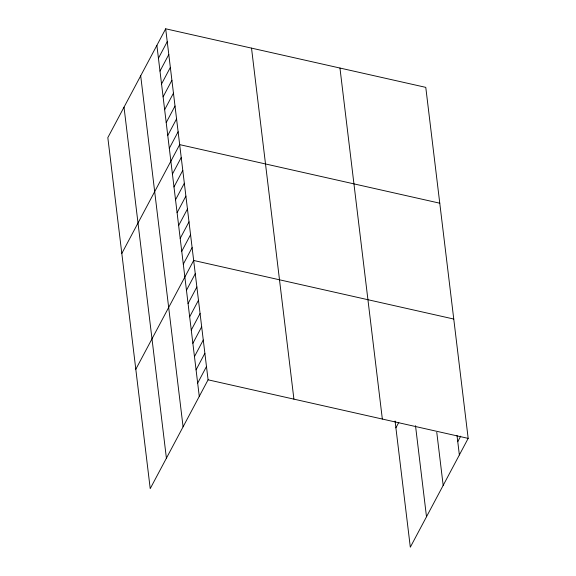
<?xml version="1.0" encoding="UTF-8"?>
<svg xmlns="http://www.w3.org/2000/svg" width="576" height="576" viewBox="0 0 576 576"><rect width="100%" height="100%" fill="white"/><g stroke="black" fill="none" stroke-linecap="round" stroke-linejoin="round"><path stroke-width="0.86" d="M165.686 28.8L107.827 137.621L150.221 488.635L208.08 379.814L165.686 28.8L425.779 87.365L468.173 438.379L410.314 547.2L395.071 420.991M158.436 58.234L167.242 41.674M159.991 71.1L168.797 54.54M161.546 83.974L170.352 67.414M163.102 96.847L171.907 80.28M164.657 109.714L173.462 93.154M166.212 122.587L175.018 106.02M167.76 135.454L176.566 118.894M169.315 148.327L178.121 131.767M121.817 253.454L179.676 144.634L439.769 203.198M172.426 174.067L181.231 157.507M173.981 186.941L182.786 170.374M175.536 199.807L184.342 183.247M177.091 212.681L185.897 196.121M178.639 225.547L187.452 208.987M180.194 238.421L189 221.861M181.75 251.294L190.555 234.727M183.305 264.161L192.11 247.601M135.806 369.288L193.666 260.467L453.758 319.039M186.458 290.29L195.264 273.73M188.064 303.552L196.87 286.992M189.662 316.814L198.468 300.254M191.268 330.077L200.074 313.51M192.866 343.332L201.672 326.772M194.465 356.594L203.27 340.034M196.07 369.857L204.876 353.297M197.669 383.119L206.474 366.552M395.899 427.853L398.801 422.388M457.762 441.684L460.699 436.162M208.08 379.814L468.173 438.379M457.013 435.492L459.367 454.946M436.774 432.346L443.174 485.388M415.505 425.7L426.499 516.758M339.955 68.04L382.342 419.054M251.518 48.125L293.911 399.139M156.881 45.36L199.274 396.374M140.695 75.809L183.082 426.823M124.02 107.172L166.406 458.186"/></g></svg>
